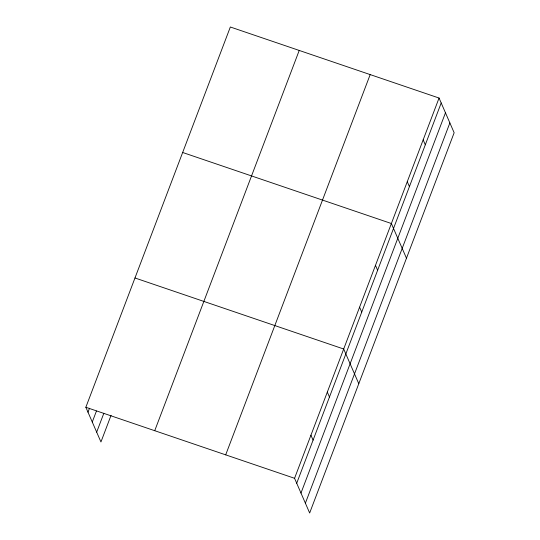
<?xml version="1.0" encoding="UTF-8"?>
<svg xmlns="http://www.w3.org/2000/svg" width="540" height="540" viewBox="0 0 540 540"><rect width="100%" height="100%" fill="white"/><g stroke="black" fill="none" stroke-linecap="round" stroke-linejoin="round"><path stroke-width="0.81" d="M111.064 415.321L100.946 441.963L85.853 407.261L230.344 27L439.054 98.037L454.147 132.739L309.656 513L294.563 478.298L439.054 98.037M88 412.195L89.485 408.274M92.272 422.017L96.437 411.048M96.674 432.142L103.815 413.336M154.73 430.704L299.221 50.443M225.693 454.856L370.183 74.594M296.71 483.233L441.2 102.971M300.983 493.054L445.473 112.793M305.384 503.179L449.874 122.918M182.662 152.489L391.372 223.519L406.465 258.228M134.98 277.972L343.69 349.009L358.783 383.711M85.853 407.261L294.563 478.298M423.164 139.867L425.311 144.801M407.268 181.697L409.414 186.624M375.482 265.349L377.629 270.284M359.586 307.179L361.733 312.113M327.314 392.108L329.461 397.035M310.939 435.2L313.085 440.134"/></g></svg>
